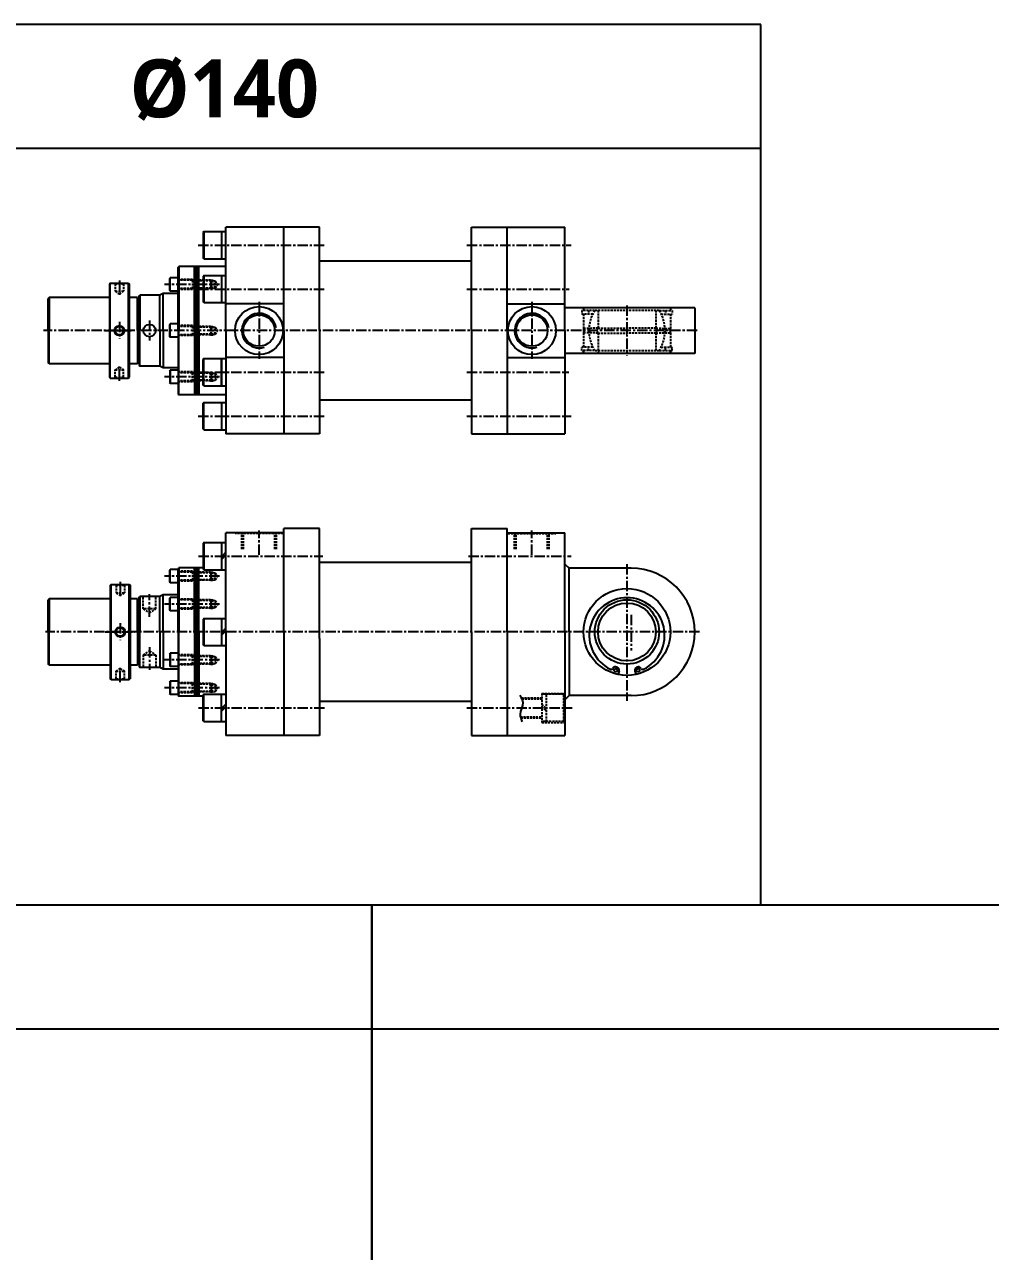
# Model space of a CAD drawing. Extents: x 0 to 8675, y 0 to 2968.
# Drawn here: x 6070 to 7239, y 1484 to 2968 of the extents above; entities that cross this region are included whole.
import ezdxf

# ---------------------------------------------------------------- set-up
doc = ezdxf.new("R2010")
doc.units = 0
doc.header["$LTSCALE"] = 5
doc.header["$MEASUREMENT"] = 0
doc.header["$PDMODE"] = 34
doc.linetypes.add('CENTERX2', pattern=[4, 2.5, -0.5, 0.5, -0.5])
doc.linetypes.add('HIDDENX2', pattern=[0.75, 0.5, -0.25])
doc.layers.get('0').update_dxf_attribs({"linetype": 'CONTINUOUS'})
doc.layers.get('Defpoints').update_dxf_attribs({"linetype": 'CONTINUOUS'})
for name, color, linetype in [('CEN', 1, 'CENTERX2'), ('DIM', 3, 'CONTINUOUS'), ('HID', 2, 'HIDDENX2'), ('ML', 3, 'CONTINUOUS'), ('테두리', 7, 'CONTINUOUS')]:
    doc.layers.add(name, color=color, linetype=linetype)
doc.styles.add('문자', font='romans.shx')

msp = doc.modelspace()

# ---------------------------------------------------------------- linework, layer by layer
for p, q in [((6960.8, 2967.8), (0, 2967.8)), ((6960.8, 1902.7), (6960.8, 2967.8)), ((6960.8, 2817.8), (0, 2817.8)), ((8674.5, 1902.7), (0, 1902.7)), ((6490.6, 931.7), (6490.6, 1902.7)), ((6490.6, 1902.7), (6490.6, 0)), ((8674.5, 1752.7), (0, 1752.7))]:
    msp.add_line(p, q)
at = {"layer": 'CEN'}
for p, q in [((6280.4, 2700.9), (6433.3, 2700.9)), ((6605.5, 2700.9), (6731.7, 2700.9)), ((6185.1, 2658.3), (6185.1, 2638.7)), ((6306.2, 2653.4), (6239.7, 2653.4)), ((6280.4, 2647.9), (6432.9, 2647.9)), ((6605.5, 2647.9), (6729, 2647.9)), ((6354, 2632.3), (6354, 2563.3)), ((6684, 2632.3), (6684, 2563.3)), ((6799, 2627.9), (6799, 2567.5)), ((6883.8, 2597.6), (6093.4, 2597.6)), ((6167, 2597.6), (6202.3, 2597.6)), ((6167, 2597.6), (6202.3, 2597.6)), ((6185.1, 2608.1), (6185.1, 2587.8)), ((6221.5, 2609.9), (6221.5, 2585.5)), ((6185.1, 2536.8), (6185.1, 2556.4)), ((6306.2, 2541.7), (6239.7, 2541.7)), ((6280.4, 2547.2), (6432.9, 2547.2)), ((6605.5, 2547.2), (6728.5, 2547.2)), ((6280.4, 2494.2), (6433.3, 2494.2)), ((6605.5, 2494.2), (6731.7, 2494.2)), ((6354, 2326.5), (6354, 2356)), ((6684, 2326.5), (6684, 2356)), ((6280.7, 2324.9), (6431, 2324.9)), ((6607.2, 2324.9), (6731.4, 2324.9)), ((6799, 2315), (6799, 2150)), ((6306.2, 2300.6), (6239.7, 2300.6)), ((6186.1, 2293.8), (6186.1, 2274.3)), ((6221.5, 2251.5), (6221.5, 2279)), ((6306.2, 2266.8), (6239.7, 2266.8)), ((6186.1, 2243.6), (6186.1, 2223.3)), ((6804, 2253.7), (6804, 2210.9)), ((6886.9, 2233.1), (6095.7, 2233.1)), ((6168, 2233.1), (6203.3, 2233.1)), ((6168, 2233.1), (6203.3, 2233.1)), ((6221.5, 2214.6), (6221.5, 2187.2)), ((6306.2, 2199.3), (6239.7, 2199.3)), ((6186.1, 2172.3), (6186.1, 2191.9)), ((6306.2, 2165.6), (6239.7, 2165.6)), ((6280.7, 2141.3), (6433.4, 2141.3)), ((6605.2, 2141.3), (6732.6, 2141.3))]:
    msp.add_line(p, q, dxfattribs=at)
at = {"layer": 'Defpoints', "color": 0, "linetype": 'ByBlock'}
for p in [(6257, 2310.6), (6209, 2191.1), (6257, 2155.6)]:
    msp.add_point(p, dxfattribs=at)
at = {"layer": 'DIM'}
msp.add_open_spline([(6669.3, 2156.5), (6671.1, 2153.6), (6675.2, 2146.3), (6668, 2135.2), (6670.8, 2127.6), (6672.1, 2124.8)], degree=3, knots=[1.096526, 1.096526, 1.096526, 1.096526, 10.64695, 25.138765, 34.236691, 34.236691, 34.236691, 34.236691], dxfattribs=at)
at = {"layer": 'HID'}
for p, q in [((6281, 2659.4), (6257, 2659.4)), ((6295.3, 2658.4), (6257, 2658.4)), ((6273.6, 2657.6), (6272.1, 2658.4)), ((6273.6, 2658.4), (6273.6, 2648.4)), ((6296, 2657.6), (6273.6, 2657.6)), ((6295.3, 2658.4), (6295.3, 2648.4)), ((6296, 2657.6), (6295.3, 2658.4)), ((6295.3, 2658.4), (6297.6, 2658.4)), ((6296, 2649.1), (6296, 2657.6)), ((6296, 2657.6), (6301, 2657.6)), ((6297.6, 2658.4), (6297.6, 2648.4)), ((6297.6, 2658.4), (6299.3, 2657.6)), ((6301, 2649.1), (6301, 2657.6)), ((6301, 2657.6), (6304, 2653.4)), ((6180.1, 2654.1), (6179.1, 2655.1)), ((6180.1, 2654.1), (6190.1, 2654.1)), ((6180.1, 2654.1), (6180.1, 2645.1)), ((6180.1, 2645.1), (6185.1, 2641.9)), ((6180.1, 2645.1), (6190.1, 2645.1)), ((6185.1, 2641.9), (6190.1, 2645.1)), ((6190.1, 2654.1), (6191.1, 2655.1)), ((6190.1, 2654.1), (6190.1, 2645.1)), ((6295.3, 2648.4), (6257, 2648.4)), ((6281, 2647.4), (6257, 2647.4)), ((6273.6, 2649.1), (6272.1, 2648.4)), ((6296, 2649.1), (6273.6, 2649.1)), ((6296, 2649.1), (6295.3, 2648.4)), ((6295.3, 2648.4), (6297.6, 2648.4)), ((6296, 2649.1), (6301, 2649.1)), ((6297.6, 2648.4), (6299.3, 2649.1)), ((6301, 2649.1), (6304, 2653.4)), ((6759.9, 2621.8), (6744.5, 2621.8)), ((6744.5, 2621.8), (6744.5, 2617.6)), ((6757.6, 2617.6), (6744.5, 2617.6)), ((6746.5, 2625.1), (6746.5, 2621.8)), ((6746.5, 2617.6), (6746.5, 2577.6)), ((6752.4, 2621.8), (6752.4, 2617.6)), ((6838, 2622.1), (6760.1, 2622.1)), ((6764, 2622.1), (6764, 2600.6)), ((6834, 2622.1), (6834, 2600.6)), ((6838.1, 2621.8), (6853.5, 2621.8)), ((6840.4, 2617.6), (6853.5, 2617.6)), ((6845.6, 2621.8), (6845.6, 2617.6)), ((6851.5, 2625.1), (6851.5, 2621.8)), ((6851.5, 2617.6), (6851.5, 2577.6)), ((6853.5, 2621.8), (6853.5, 2617.6)), ((6281, 2603.6), (6257, 2603.6)), ((6295.3, 2602.6), (6257, 2602.6)), ((6273.6, 2601.8), (6272.1, 2602.6)), ((6273.6, 2602.6), (6273.6, 2592.6)), ((6296, 2601.8), (6273.6, 2601.8)), ((6295.3, 2602.6), (6295.3, 2592.6)), ((6296, 2601.8), (6295.3, 2602.6)), ((6295.3, 2602.6), (6297.6, 2602.6)), ((6296, 2593.3), (6296, 2601.8)), ((6296, 2601.8), (6301, 2601.8)), ((6297.6, 2602.6), (6297.6, 2592.6)), ((6297.6, 2602.6), (6299.3, 2601.8)), ((6301, 2601.8), (6304, 2597.6)), ((6301, 2593.3), (6301, 2601.8)), ((6301, 2593.3), (6304, 2597.6)), ((6764, 2600.6), (6746.5, 2600.1)), ((6764, 2600.6), (6799, 2600.6)), ((6834, 2600.6), (6799, 2600.6)), ((6834, 2600.6), (6851.5, 2600.1)), ((6295.3, 2592.6), (6257, 2592.6)), ((6281, 2591.6), (6257, 2591.6)), ((6273.6, 2593.3), (6272.1, 2592.6)), ((6296, 2593.3), (6273.6, 2593.3)), ((6296, 2593.3), (6295.3, 2592.6)), ((6295.3, 2592.6), (6297.6, 2592.6)), ((6296, 2593.3), (6301, 2593.3)), ((6297.6, 2592.6), (6299.3, 2593.3)), ((6764, 2594.6), (6746.5, 2595.1)), ((6764, 2594.6), (6799, 2594.6)), ((6764, 2594.6), (6764, 2570.1)), ((6834, 2594.6), (6799, 2594.6)), ((6834, 2594.6), (6851.5, 2595.1)), ((6834, 2594.6), (6834, 2573.1)), ((6757.6, 2577.6), (6744.5, 2577.6)), ((6744.5, 2573.4), (6744.5, 2577.6)), ((6759.9, 2573.4), (6744.5, 2573.4)), ((6746.5, 2573.4), (6746.5, 2570.1)), ((6746.5, 2570.1), (6746.5, 2573.4)), ((6752.4, 2573.4), (6752.4, 2577.6)), ((6838, 2573.1), (6760.1, 2573.1)), ((6838.1, 2573.4), (6853.5, 2573.4)), ((6840.4, 2577.6), (6853.5, 2577.6)), ((6845.6, 2573.4), (6845.6, 2577.6)), ((6851.5, 2570.1), (6851.5, 2573.4)), ((6851.5, 2573.4), (6851.5, 2570.1)), ((6853.5, 2573.4), (6853.5, 2577.6)), ((6180.1, 2550.1), (6185.1, 2553.2)), ((6185.1, 2553.2), (6190.1, 2550.1)), ((6180.1, 2541.1), (6179.1, 2540.1)), ((6180.1, 2541.1), (6180.1, 2550.1)), ((6180.1, 2550.1), (6190.1, 2550.1)), ((6180.1, 2541.1), (6190.1, 2541.1)), ((6190.1, 2541.1), (6190.1, 2550.1)), ((6190.1, 2541.1), (6191.1, 2540.1)), ((6281, 2547.7), (6257, 2547.7)), ((6295.3, 2546.7), (6257, 2546.7)), ((6273.6, 2546), (6272.1, 2546.7)), ((6273.6, 2537.5), (6272.1, 2536.7)), ((6273.6, 2536.7), (6273.6, 2546.7)), ((6296, 2546), (6273.6, 2546)), ((6296, 2537.5), (6273.6, 2537.5)), ((6295.3, 2536.7), (6295.3, 2546.7)), ((6296, 2546), (6295.3, 2546.7)), ((6295.3, 2546.7), (6297.6, 2546.7)), ((6296, 2537.5), (6295.3, 2536.7)), ((6296, 2546), (6296, 2537.5)), ((6296, 2546), (6301, 2546)), ((6296, 2537.5), (6301, 2537.5)), ((6297.6, 2536.7), (6297.6, 2546.7)), ((6297.6, 2546.7), (6299.3, 2546)), ((6297.6, 2536.7), (6299.3, 2537.5)), ((6301, 2546), (6301, 2537.5)), ((6301, 2546), (6304, 2541.7)), ((6301, 2537.5), (6304, 2541.7)), ((6295.3, 2536.7), (6257, 2536.7)), ((6281, 2535.7), (6257, 2535.7)), ((6295.3, 2536.7), (6297.6, 2536.7)), ((6325, 2352.1), (6325, 2353.1)), ((6383, 2352.1), (6325, 2352.1)), ((6333.1, 2333.1), (6333.1, 2352.1)), ((6335, 2333.1), (6335, 2352.1)), ((6373, 2333.1), (6373, 2352.1)), ((6375, 2333.1), (6375, 2352.1)), ((6383, 2352.1), (6383, 2353.1)), ((6655, 2352.1), (6655, 2353.1)), ((6655, 2352.1), (6713, 2352.1)), ((6663.1, 2333.1), (6663.1, 2352.1)), ((6665, 2333.1), (6665, 2352.1)), ((6703, 2333.1), (6703, 2352.1)), ((6705, 2333.1), (6705, 2352.1)), ((6713, 2352.1), (6713, 2353.1)), ((6281, 2306.6), (6257, 2306.6)), ((6295.3, 2305.6), (6257, 2305.6)), ((6273.6, 2304.8), (6272.1, 2305.6)), ((6273.6, 2305.6), (6273.6, 2295.6)), ((6296, 2304.8), (6273.6, 2304.8)), ((6296, 2304.8), (6295.3, 2305.6)), ((6295.3, 2305.6), (6295.3, 2295.6)), ((6295.3, 2305.6), (6297.6, 2305.6)), ((6296, 2296.3), (6296, 2304.8)), ((6296, 2304.8), (6301, 2304.8)), ((6297.6, 2305.6), (6297.6, 2295.6)), ((6297.6, 2305.6), (6299.3, 2304.8)), ((6301, 2296.3), (6301, 2304.8)), ((6301, 2304.8), (6304, 2300.6)), ((6301, 2296.3), (6304, 2300.6)), ((6181.1, 2289.6), (6180.1, 2290.6)), ((6181.1, 2289.6), (6181.1, 2280.6)), ((6181.1, 2289.6), (6191.1, 2289.6)), ((6191.1, 2289.6), (6192.1, 2290.6)), ((6191.1, 2289.6), (6191.1, 2280.6)), ((6295.3, 2295.6), (6257, 2295.6)), ((6281, 2294.6), (6257, 2294.6)), ((6273.6, 2296.3), (6272.1, 2295.6)), ((6296, 2296.3), (6273.6, 2296.3)), ((6296, 2296.3), (6295.3, 2295.6)), ((6295.3, 2295.6), (6297.6, 2295.6)), ((6296, 2296.3), (6301, 2296.3)), ((6297.6, 2295.6), (6299.3, 2296.3)), ((6181.1, 2280.6), (6191.1, 2280.6)), ((6181.1, 2280.6), (6186.1, 2277.4)), ((6186.1, 2277.4), (6191.1, 2280.6)), ((6214, 2261.1), (6214, 2276.1)), ((6229, 2261.1), (6229, 2276.1)), ((6281, 2272.8), (6257, 2272.8)), ((6295.3, 2271.8), (6257, 2271.8)), ((6273.6, 2271.1), (6272.1, 2271.8)), ((6273.6, 2271.8), (6273.6, 2261.8)), ((6296, 2271.1), (6273.6, 2271.1)), ((6295.3, 2271.8), (6295.3, 2261.8)), ((6295.3, 2271.8), (6297.6, 2271.8)), ((6296, 2271.1), (6295.3, 2271.8)), ((6296, 2262.6), (6296, 2271.1)), ((6296, 2271.1), (6301, 2271.1)), ((6297.6, 2271.8), (6297.6, 2261.8)), ((6297.6, 2271.8), (6299.3, 2271.1)), ((6301, 2262.6), (6301, 2271.1)), ((6301, 2271.1), (6304, 2266.8)), ((6229, 2261.1), (6214, 2261.1)), ((6214, 2261.1), (6221.5, 2255.9)), ((6221.5, 2255.9), (6229, 2261.1)), ((6295.3, 2261.8), (6257, 2261.8)), ((6281, 2260.8), (6257, 2260.8)), ((6273.6, 2262.6), (6272.1, 2261.8)), ((6296, 2262.6), (6273.6, 2262.6)), ((6296, 2262.6), (6295.3, 2261.8)), ((6295.3, 2261.8), (6297.6, 2261.8)), ((6296, 2262.6), (6301, 2262.6)), ((6297.6, 2261.8), (6299.3, 2262.6)), ((6301, 2262.6), (6304, 2266.8)), ((6214, 2205.1), (6221.5, 2210.2)), ((6229, 2205.1), (6214, 2205.1)), ((6214, 2205.1), (6214, 2190.1)), ((6221.5, 2210.2), (6229, 2205.1)), ((6229, 2205.1), (6229, 2190.1)), ((6281, 2205.3), (6257, 2205.3)), ((6295.3, 2204.3), (6257, 2204.3)), ((6273.6, 2203.6), (6272.1, 2204.3)), ((6273.6, 2194.3), (6273.6, 2204.3)), ((6296, 2203.6), (6273.6, 2203.6)), ((6295.3, 2194.3), (6295.3, 2204.3)), ((6295.3, 2204.3), (6297.6, 2204.3)), ((6296, 2203.6), (6295.3, 2204.3)), ((6296, 2203.6), (6296, 2195.1)), ((6296, 2203.6), (6301, 2203.6)), ((6297.6, 2194.3), (6297.6, 2204.3)), ((6297.6, 2204.3), (6299.3, 2203.6)), ((6301, 2203.6), (6301, 2195.1)), ((6301, 2203.6), (6304, 2199.3)), ((6301, 2195.1), (6304, 2199.3)), ((6181.1, 2185.6), (6186.1, 2188.8)), ((6181.1, 2176.6), (6181.1, 2185.6)), ((6181.1, 2185.6), (6191.1, 2185.6)), ((6186.1, 2188.8), (6191.1, 2185.6)), ((6191.1, 2176.6), (6191.1, 2185.6)), ((6295.3, 2194.3), (6257, 2194.3)), ((6281, 2193.3), (6257, 2193.3)), ((6273.6, 2195.1), (6272.1, 2194.3)), ((6296, 2195.1), (6273.6, 2195.1)), ((6296, 2195.1), (6295.3, 2194.3)), ((6295.3, 2194.3), (6297.6, 2194.3)), ((6296, 2195.1), (6301, 2195.1)), ((6297.6, 2194.3), (6299.3, 2195.1)), ((6181.1, 2176.6), (6180.1, 2175.6)), ((6181.1, 2176.6), (6191.1, 2176.6)), ((6191.1, 2176.6), (6192.1, 2175.6)), ((6281, 2171.6), (6257, 2171.6)), ((6295.3, 2170.6), (6257, 2170.6)), ((6273.6, 2169.8), (6272.1, 2170.6)), ((6273.6, 2160.6), (6273.6, 2170.6)), ((6296, 2169.8), (6273.6, 2169.8)), ((6295.3, 2160.6), (6295.3, 2170.6)), ((6295.3, 2170.6), (6297.6, 2170.6)), ((6296, 2169.8), (6295.3, 2170.6)), ((6296, 2169.8), (6296, 2161.3)), ((6296, 2169.8), (6301, 2169.8)), ((6297.6, 2160.6), (6297.6, 2170.6)), ((6297.6, 2170.6), (6299.3, 2169.8)), ((6301, 2169.8), (6301, 2161.3)), ((6301, 2169.8), (6304, 2165.6)), ((6295.3, 2160.6), (6257, 2160.6)), ((6281, 2159.6), (6257, 2159.6)), ((6273.6, 2161.3), (6272.1, 2160.6)), ((6296, 2161.3), (6273.6, 2161.3)), ((6296, 2161.3), (6295.3, 2160.6)), ((6295.3, 2160.6), (6297.6, 2160.6)), ((6296, 2161.3), (6301, 2161.3)), ((6297.6, 2160.6), (6299.3, 2161.3)), ((6301, 2161.3), (6304, 2165.6)), ((6671.2, 2153.3), (6695.9, 2153.3)), ((6671.6, 2152.3), (6695.9, 2152.3)), ((6695.9, 2158.8), (6724, 2158.8)), ((6695.9, 2158.8), (6695.9, 2123.8)), ((6722.5, 2157.8), (6695.9, 2157.8)), ((6701.5, 2124.8), (6701.5, 2157.8)), ((6722.5, 2124.8), (6722.5, 2157.8)), ((6722.5, 2157.8), (6723.5, 2156.8)), ((6723.5, 2125.8), (6723.5, 2156.8)), ((6695.9, 2145.9), (6701.5, 2140.5)), ((6695.9, 2142.7), (6701.5, 2137.3)), ((6670.1, 2130.3), (6695.9, 2130.3)), ((6670.4, 2129.3), (6695.9, 2129.3)), ((6722.5, 2124.8), (6695.9, 2124.8)), ((6695.9, 2123.8), (6724, 2123.8)), ((6722.5, 2124.8), (6723.5, 2125.8))]:
    msp.add_line(p, q, dxfattribs=at)
for centre, radius, start, end in [((6799, 2597.6), 46, 147.8181, 212.1819), ((6799, 2597.6), 46, 327.8181, 32.1819), ((6743.5, 2597.6), 3.89, 319.9812, 40.0188), ((6756.5, 2597.6), 4.29, 141.2481, 218.7519), ((6749.8, 2597.6), 4.29, 321.2481, 38.7519), ((6767.6, 2597.6), 4.63, 139.6294, 220.3706), ((6830.5, 2597.6), 4.63, 319.6294, 40.3706), ((6848.3, 2597.6), 4.29, 141.2481, 218.7519), ((6841.6, 2597.6), 4.29, 321.2481, 38.7519), ((6854.5, 2597.6), 3.89, 139.9812, 220.0188)]:
    msp.add_arc(centre, radius, start, end, dxfattribs=at)
at = {"layer": 'ML'}
for p, q in [((6287.4, 2717.4), (6286.4, 2716.4)), ((6286.4, 2716.4), (6286.4, 2685.4)), ((6287.4, 2717.4), (6314, 2717.4)), ((6287.4, 2717.4), (6287.4, 2684.4)), ((6308.4, 2717.4), (6308.4, 2684.4)), ((6314, 2597.6), (6314, 2722.6)), ((6427, 2722.6), (6314, 2722.6)), ((6314, 2664.4), (6314, 2722.6)), ((6314, 2597.6), (6314, 2717.6)), ((6384, 2597.6), (6384, 2722.6)), ((6384, 2597.6), (6384, 2720.5)), ((6427, 2597.6), (6427, 2722.6)), ((6427, 2597.6), (6427, 2722.6)), ((6611, 2597.6), (6611, 2722.6)), ((6611, 2722.6), (6724, 2722.6)), ((6611, 2597.6), (6611, 2722.6)), ((6611, 2597.6), (6611, 2722.6)), ((6654, 2597.6), (6654, 2722.6)), ((6654, 2597.6), (6654, 2722.6)), ((6654, 2597.6), (6654, 2720.5)), ((6654, 2597.6), (6654, 2720.5)), ((6654, 2597.6), (6654, 2720.5)), ((6724, 2664.4), (6724, 2722.6)), ((6724, 2597.6), (6724, 2717.6)), ((6256, 2674.1), (6257, 2675.1)), ((6256, 2597.6), (6256, 2674.1)), ((6257, 2675.1), (6257, 2597.6)), ((6314, 2675.1), (6257, 2675.1)), ((6276, 2597.6), (6276, 2675.1)), ((6277.7, 2597.6), (6277.7, 2675.1)), ((6279.4, 2597.6), (6279.4, 2675.1)), ((6281, 2597.6), (6281, 2675.1)), ((6287.4, 2684.4), (6286.4, 2685.4)), ((6287.4, 2684.4), (6314, 2684.4)), ((6611, 2681.6), (6427, 2681.6)), ((6246.6, 2661.4), (6246, 2660.8)), ((6246, 2646), (6246, 2660.8)), ((6246.6, 2645.4), (6246.6, 2661.4)), ((6256, 2661.4), (6246.6, 2661.4)), ((6287.4, 2664.4), (6286.4, 2663.4)), ((6286.4, 2663.4), (6286.4, 2632.4)), ((6287.4, 2664.4), (6314, 2664.4)), ((6287.4, 2664.4), (6287.4, 2631.4)), ((6308.4, 2664.4), (6308.4, 2631.4)), ((6174.1, 2655.1), (6173.1, 2654.1)), ((6173.1, 2654.1), (6173.1, 2541.1)), ((6174.1, 2655.1), (6196.1, 2655.1)), ((6174.1, 2540.1), (6174.1, 2655.1)), ((6196.1, 2540.1), (6196.1, 2655.1)), ((6196.1, 2655.1), (6197.1, 2654.1)), ((6197.1, 2654.1), (6197.1, 2541.1)), ((6238, 2642.6), (6234, 2640.6)), ((6238, 2597.6), (6238, 2642.6)), ((6256, 2642.6), (6238, 2642.6)), ((6246, 2646), (6246.6, 2645.4)), ((6256, 2645.4), (6246.6, 2645.4)), ((6100, 2637.6), (6099, 2636.6)), ((6099, 2597.6), (6099, 2636.6)), ((6100, 2637.6), (6100, 2597.6)), ((6173.1, 2637.6), (6100, 2637.6)), ((6207, 2637.6), (6197.1, 2637.6)), ((6197.1, 2637.6), (6197.1, 2557.6)), ((6207, 2597.6), (6207, 2637.6)), ((6209, 2636.3), (6207, 2636.3)), ((6209, 2639.6), (6210, 2640.6)), ((6209, 2597.6), (6209, 2639.6)), ((6210, 2640.6), (6210, 2597.6)), ((6234, 2640.6), (6210, 2640.6)), ((6234, 2597.6), (6234, 2640.6)), ((6287.4, 2631.4), (6286.4, 2632.4)), ((6287.4, 2631.4), (6314, 2631.4)), ((6314, 2597.6), (6314, 2631.4)), ((6384, 2629.9), (6314, 2629.9)), ((6654, 2629.9), (6724, 2629.9)), ((6881, 2625.1), (6724, 2625.1)), ((6881, 2625.1), (6881, 2570.1)), ((6099, 2597.6), (6099, 2558.6)), ((6100, 2557.6), (6100, 2597.6)), ((6207, 2597.6), (6207, 2557.6)), ((6209, 2597.6), (6209, 2555.6)), ((6210, 2554.6), (6210, 2597.6)), ((6234, 2597.6), (6234, 2554.6)), ((6238, 2597.6), (6238, 2552.6)), ((6246.6, 2605.6), (6246, 2605)), ((6246, 2590.2), (6246, 2605)), ((6246.6, 2589.6), (6246.6, 2605.6)), ((6256, 2605.6), (6246.6, 2605.6)), ((6256, 2597.6), (6256, 2521.1)), ((6257, 2520.1), (6257, 2597.6)), ((6276, 2597.6), (6276, 2520.1)), ((6277.7, 2597.6), (6277.7, 2520.1)), ((6279.4, 2597.6), (6279.4, 2520.1)), ((6281, 2597.6), (6281, 2520.1)), ((6314, 2597.6), (6314, 2472.6)), ((6314, 2597.6), (6314, 2472.6)), ((6314, 2597.6), (6314, 2472.6)), ((6384, 2597.6), (6384, 2472.6)), ((6384, 2597.6), (6384, 2472.6)), ((6427, 2597.6), (6427, 2472.6)), ((6427, 2597.6), (6427, 2472.6)), ((6427, 2597.6), (6427, 2472.6)), ((6611, 2597.6), (6611, 2472.6)), ((6611, 2597.6), (6611, 2472.6)), ((6611, 2597.6), (6611, 2472.6)), ((6611, 2597.6), (6611, 2472.6)), ((6654, 2597.6), (6654, 2474.6)), ((6654, 2597.6), (6654, 2472.6)), ((6654, 2597.6), (6654, 2474.6)), ((6654, 2597.6), (6654, 2472.6)), ((6654, 2597.6), (6654, 2472.6)), ((6724, 2597.6), (6724, 2472.6)), ((6724, 2597.6), (6724, 2472.6)), ((6246, 2590.2), (6246.6, 2589.6)), ((6256, 2589.6), (6246.6, 2589.6)), ((6881, 2570.1), (6724, 2570.1)), ((6100, 2557.6), (6099, 2558.6)), ((6173.1, 2557.6), (6100, 2557.6)), ((6207, 2557.6), (6197.1, 2557.6)), ((6209, 2558.8), (6207, 2558.8)), ((6209, 2555.6), (6210, 2554.6)), ((6234, 2554.6), (6210, 2554.6)), ((6238, 2552.6), (6234, 2554.6)), ((6256, 2552.6), (6238, 2552.6)), ((6256, 2552.6), (6238, 2552.6)), ((6287.4, 2563.7), (6286.4, 2562.7)), ((6286.4, 2531.7), (6286.4, 2562.7)), ((6286.4, 2531.7), (6286.4, 2562.7)), ((6287.4, 2563.7), (6314, 2563.7)), ((6287.4, 2530.7), (6287.4, 2563.7)), ((6287.4, 2530.7), (6287.4, 2563.7)), ((6287.4, 2563.7), (6314, 2563.7)), ((6308.4, 2563.7), (6308.4, 2530.7)), ((6308.4, 2530.7), (6308.4, 2563.7)), ((6384, 2565.2), (6314, 2565.2)), ((6654, 2565.2), (6724, 2565.2)), ((6174.1, 2540.1), (6173.1, 2541.1)), ((6174.1, 2540.1), (6196.1, 2540.1)), ((6196.1, 2540.1), (6197.1, 2541.1)), ((6246, 2549.1), (6246.6, 2549.7)), ((6246, 2549.1), (6246, 2534.3)), ((6256, 2549.7), (6246.6, 2549.7)), ((6246.6, 2549.7), (6246.6, 2533.7)), ((6246.6, 2533.7), (6246, 2534.3)), ((6256, 2533.7), (6246.6, 2533.7)), ((6287.4, 2530.7), (6286.4, 2531.7)), ((6287.4, 2530.7), (6314, 2530.7)), ((6287.4, 2530.7), (6314, 2530.7)), ((6256, 2521.1), (6257, 2520.1)), ((6314, 2520.1), (6257, 2520.1)), ((6287.4, 2510.7), (6286.4, 2509.7)), ((6286.4, 2478.7), (6286.4, 2509.7)), ((6287.4, 2477.7), (6287.4, 2510.7)), ((6287.4, 2510.7), (6314, 2510.7)), ((6308.4, 2510.7), (6308.4, 2477.7)), ((6611, 2513.6), (6427, 2513.6)), ((6287.4, 2477.7), (6286.4, 2478.7)), ((6287.4, 2477.7), (6314, 2477.7)), ((6427, 2472.6), (6314, 2472.6)), ((6427, 2472.6), (6357.6, 2472.6)), ((6611, 2472.6), (6724, 2472.6)), ((6314, 2233.1), (6314, 2353.1)), ((6384, 2353.1), (6314, 2353.1)), ((6384, 2233.1), (6384, 2358.1)), ((6427, 2358.1), (6384, 2358.1)), ((6384, 2233.1), (6384, 2356)), ((6427, 2225.2), (6427, 2358.1)), ((6427, 2225.2), (6427, 2358.1)), ((6427, 2233.1), (6427, 2356)), ((6611, 2358.1), (6654, 2358.1)), ((6611, 2233.1), (6611, 2358.1)), ((6611, 2233.1), (6611, 2358.1)), ((6654, 2233.1), (6654, 2358.1)), ((6654, 2233.1), (6654, 2356)), ((6654, 2233.1), (6654, 2356)), ((6654, 2353.1), (6724, 2353.1)), ((6724, 2233.1), (6724, 2353.1)), ((6724, 2233.1), (6724, 2353.1)), ((6287.4, 2341.4), (6286.4, 2340.4)), ((6286.4, 2340.4), (6286.4, 2309.4)), ((6287.4, 2341.4), (6287.4, 2308.4)), ((6287.4, 2341.4), (6314, 2341.4)), ((6308.4, 2341.4), (6308.4, 2308.4)), ((6314, 2329.5), (6308.4, 2324.1)), ((6314, 2326.3), (6308.4, 2320.9)), ((6611, 2317.1), (6427, 2317.1)), ((6724, 2315.1), (6729, 2310.1)), ((6246.6, 2308.6), (6246, 2308)), ((6246, 2293.2), (6246, 2308)), ((6256, 2308.6), (6246.6, 2308.6)), ((6246.6, 2292.6), (6246.6, 2308.6)), ((6256, 2309.6), (6257, 2310.6)), ((6256, 2233.1), (6256, 2309.6)), ((6286.4, 2310.6), (6257, 2310.6)), ((6257, 2310.6), (6257, 2233.1)), ((6276, 2233.1), (6276, 2310.6)), ((6277.7, 2233.1), (6277.7, 2310.6)), ((6279.4, 2233.1), (6279.4, 2310.6)), ((6281, 2233.1), (6281, 2310.6)), ((6287.4, 2308.4), (6286.4, 2309.4)), ((6287.4, 2308.4), (6314, 2308.4)), ((6804, 2310.1), (6729, 2310.1)), ((6729, 2233.1), (6729, 2310.1)), ((6175.1, 2290.6), (6174.1, 2289.6)), ((6174.1, 2289.6), (6174.1, 2176.6)), ((6175.1, 2175.6), (6175.1, 2290.6)), ((6175.1, 2290.6), (6197.1, 2290.6)), ((6197.1, 2175.6), (6197.1, 2290.6)), ((6197.1, 2290.6), (6198.1, 2289.6)), ((6198.1, 2289.6), (6198.1, 2176.6)), ((6246, 2293.2), (6246.6, 2292.6)), ((6256, 2292.6), (6246.6, 2292.6)), ((6100, 2273.1), (6099, 2272.1)), ((6099, 2233.1), (6099, 2272.1)), ((6100, 2273.1), (6100, 2233.1)), ((6174.1, 2273.1), (6100, 2273.1)), ((6207, 2273.1), (6198.1, 2273.1)), ((6198.1, 2273.1), (6198.1, 2193.1)), ((6207, 2233.1), (6207, 2273.1)), ((6209, 2271.8), (6207, 2271.8)), ((6209, 2275.1), (6210, 2276.1)), ((6209, 2233.1), (6209, 2275.1)), ((6234, 2276.1), (6210, 2276.1)), ((6210, 2276.1), (6210, 2233.1)), ((6238, 2278.1), (6234, 2276.1)), ((6234, 2233.1), (6234, 2276.1)), ((6256, 2278.1), (6238, 2278.1)), ((6238, 2233.1), (6238, 2278.1)), ((6246.6, 2274.8), (6246, 2274.2)), ((6246, 2259.4), (6246, 2274.2)), ((6246.6, 2258.8), (6246.6, 2274.8)), ((6256, 2274.8), (6246.6, 2274.8)), ((6246, 2259.4), (6246.6, 2258.8)), ((6256, 2258.8), (6246.6, 2258.8)), ((6724, 2233.1), (6724, 2267)), ((6287.4, 2249.6), (6286.4, 2248.6)), ((6286.4, 2248.6), (6286.4, 2217.6)), ((6287.4, 2249.6), (6314, 2249.6)), ((6287.4, 2249.6), (6287.4, 2216.6)), ((6308.4, 2249.6), (6308.4, 2216.6)), ((6099, 2233.1), (6099, 2194.1)), ((6100, 2193.1), (6100, 2233.1)), ((6207, 2233.1), (6207, 2193.1)), ((6209, 2233.1), (6209, 2191.1)), ((6210, 2190.1), (6210, 2233.1)), ((6234, 2233.1), (6234, 2190.1)), ((6238, 2233.1), (6238, 2188.1)), ((6256, 2233.1), (6256, 2156.6)), ((6257, 2155.6), (6257, 2233.1)), ((6276, 2233.1), (6276, 2155.6)), ((6277.7, 2233.1), (6277.7, 2155.6)), ((6279.4, 2233.1), (6279.4, 2155.6)), ((6281, 2233.1), (6281, 2155.6)), ((6314, 2237.7), (6308.4, 2232.3)), ((6314, 2234.5), (6308.4, 2229.1)), ((6314, 2233.1), (6314, 2108.1)), ((6384, 2233.1), (6384, 2110.2)), ((6384, 2233.1), (6384, 2108.1)), ((6611, 2233.1), (6611, 2108.1)), ((6654, 2233.1), (6654, 2110.2)), ((6654, 2233.1), (6654, 2108.1)), ((6654, 2233.1), (6654, 2110.2)), ((6724, 2233.1), (6724, 2108.1)), ((6724, 2233.1), (6724, 2108.1)), ((6724, 2233.1), (6724, 2199.2)), ((6729, 2233.1), (6729, 2156.1)), ((6287.4, 2216.6), (6286.4, 2217.6)), ((6287.4, 2216.6), (6314, 2216.6)), ((6427, 2225.2), (6427, 2108.1)), ((6427, 2225.2), (6427, 2108.1)), ((6246, 2206.7), (6246.6, 2207.3)), ((6246, 2206.7), (6246, 2191.9)), ((6246.6, 2207.3), (6246.6, 2191.3)), ((6256, 2207.3), (6246.6, 2207.3)), ((6100, 2193.1), (6099, 2194.1)), ((6174.1, 2193.1), (6100, 2193.1)), ((6207, 2193.1), (6198.1, 2193.1)), ((6209, 2194.3), (6207, 2194.3)), ((6209, 2191.1), (6210, 2190.1)), ((6234, 2190.1), (6210, 2190.1)), ((6238, 2188.1), (6234, 2190.1)), ((6256, 2188.1), (6238, 2188.1)), ((6246.6, 2191.3), (6246, 2191.9)), ((6256, 2191.3), (6246.6, 2191.3)), ((6789.5, 2185.8), (6787.9, 2181.7)), ((6808.5, 2185.8), (6810.2, 2181.7)), ((6175.1, 2175.6), (6174.1, 2176.6)), ((6175.1, 2175.6), (6197.1, 2175.6)), ((6197.1, 2175.6), (6198.1, 2176.6)), ((6246, 2173), (6246.6, 2173.6)), ((6246, 2173), (6246, 2158.2)), ((6246.6, 2173.6), (6246.6, 2157.6)), ((6256, 2173.6), (6246.6, 2173.6)), ((6246.6, 2157.6), (6246, 2158.2)), ((6256, 2157.6), (6246.6, 2157.6)), ((6256, 2156.6), (6257, 2155.6)), ((6286.4, 2155.6), (6257, 2155.6)), ((6287.4, 2157.8), (6286.4, 2156.8)), ((6286.4, 2125.8), (6286.4, 2156.8)), ((6287.4, 2124.8), (6287.4, 2157.8)), ((6287.4, 2157.8), (6314, 2157.8)), ((6308.4, 2124.8), (6308.4, 2157.8)), ((6724, 2151.1), (6729, 2156.1)), ((6804, 2156.1), (6729, 2156.1)), ((6314, 2145.9), (6308.4, 2140.5)), ((6314, 2142.7), (6308.4, 2137.3)), ((6611, 2149.1), (6427, 2149.1)), ((6287.4, 2124.8), (6286.4, 2125.8)), ((6287.4, 2124.8), (6314, 2124.8)), ((6427, 2108.1), (6314, 2108.1)), ((6611, 2108.1), (6724, 2108.1))]:
    msp.add_line(p, q, dxfattribs=at)
for centre, radius in [((6354, 2597.6), 29), ((6684, 2597.6), 29), ((6354, 2597.6), 19), ((6684, 2597.6), 19), ((6185.1, 2597.6), 6), ((6185.1, 2597.6), 5), ((6185.1, 2597.6), 5), ((6221.5, 2597.6), 7.5), ((6799, 2233.1), 52.5), ((6799, 2233.1), 38.9), ((6799, 2233.1), 35), ((6186.1, 2233.1), 6), ((6186.1, 2233.1), 5), ((6186.1, 2233.1), 5), ((6785.5, 2186.9), 1.97), ((6812.5, 2186.9), 1.97)]:
    msp.add_circle(centre, radius, dxfattribs=at)
for centre, radius, start, end in [((6804, 2233.1), 77, 270, 90), ((6799, 2229), 45.6, 296.0629, 243.9371), ((6780, 2190.1), 2.24, 243.9371, 329.4025), ((6785.5, 2186.9), 4.16, 345.3537, 149.4025), ((6812.5, 2186.9), 4.16, 30.5975, 194.6463), ((6818.1, 2190.1), 2.24, 210.5975, 296.0629)]:
    msp.add_arc(centre, radius, start, end, dxfattribs=at)
at = {"layer": '테두리'}
for centre in [(6354, 2597.6), (6684, 2597.6)]:
    msp.add_arc(centre, 20.9, 9.4388, 287.899, dxfattribs=at)

# ---------------------------------------------------------------- texts
at = {"insert": (6197.5, 2925.5), "char_height": 70, "attachment_point": 1, "style": '문자'}
msp.add_mtext_dynamic_manual_height_columns('{\\fMalgun Gothic|b1|i0|c129|p50;%%C140}', width=124.533, gutter_width=16, heights=[-75.6], dxfattribs=at)

doc.saveas('drawing.dxf')
